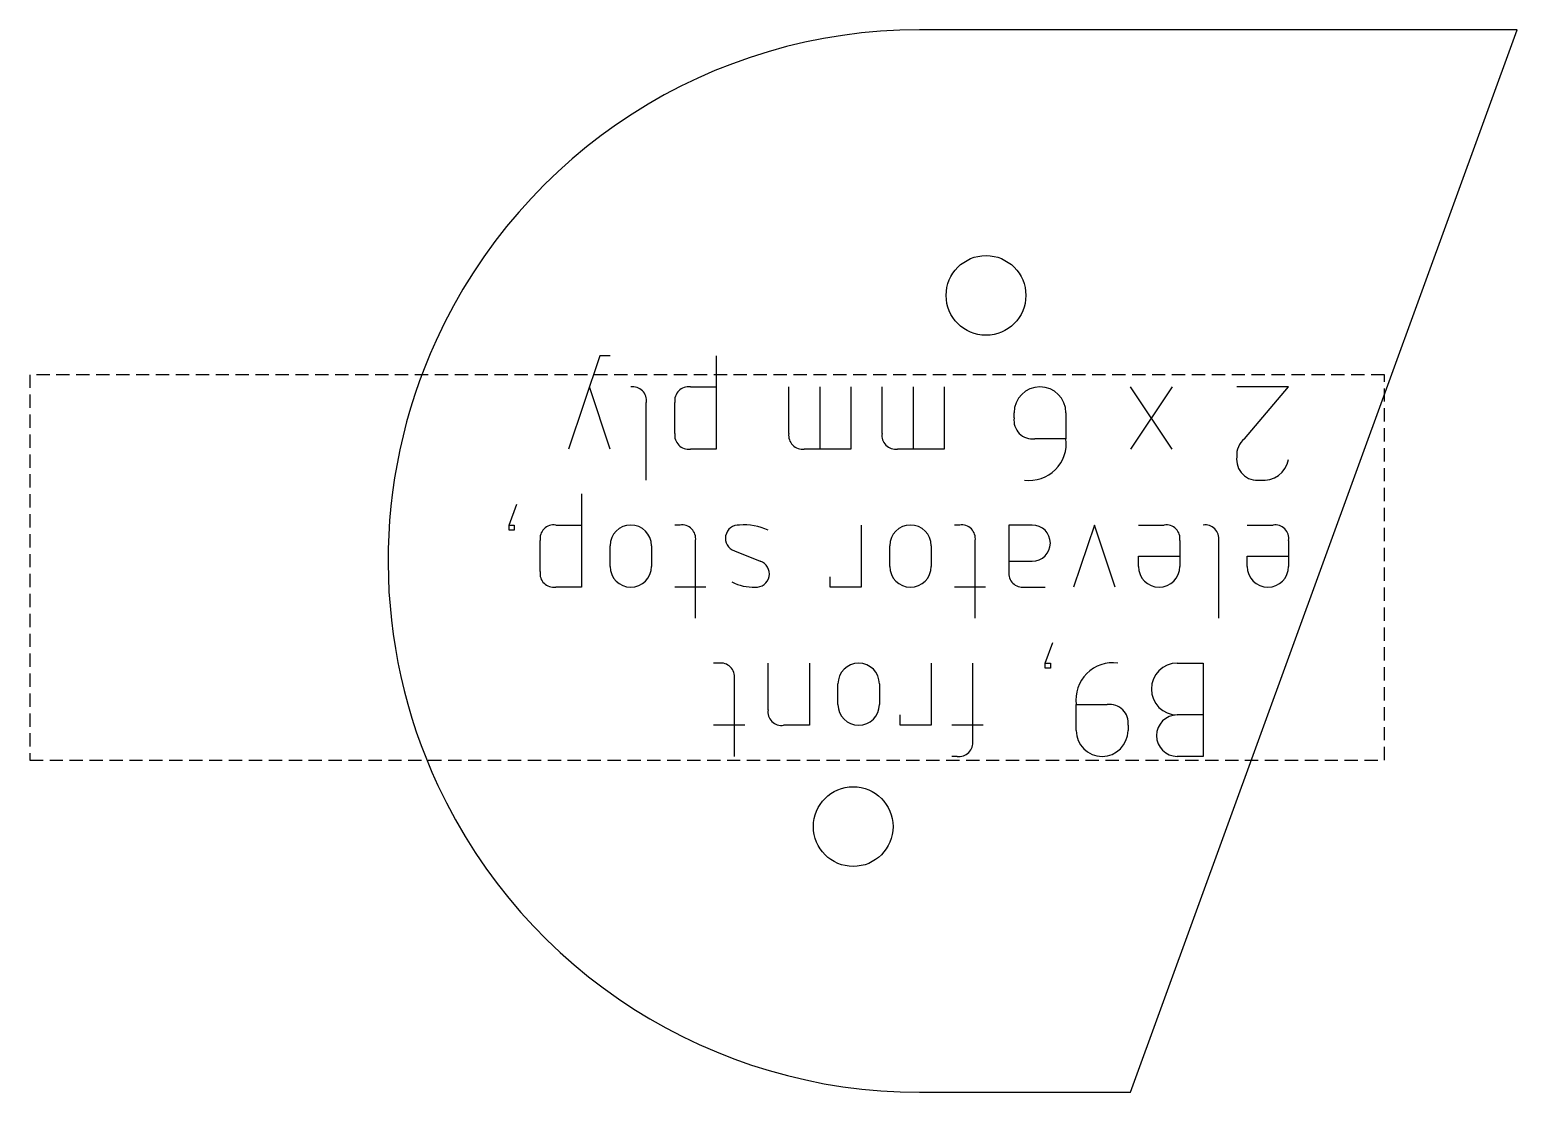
# Model space of a CAD drawing. Header units: millimetres. Extents: x -736.6 to -680.6, y -1003 to -963.
import ezdxf

# ---------------------------------------------------------------- set-up
doc = ezdxf.new("R2010")
doc.units = ezdxf.units.MM
doc.linetypes.add('DASHED', pattern=[0.75, 0.5, -0.25])
doc.layers.get('0').update_dxf_attribs({"linetype": 'CONTINUOUS'})
doc.layers.add('1', color=7, linetype='DASHED')

msp = doc.modelspace()

# ---------------------------------------------------------------- linework, layer by layer
for p, q in [((-715.174, -975.287), (-716.344, -978.797)), ((-714.784, -975.287), (-715.174, -975.287)), ((-710.786, -975.287), (-710.786, -978.797)), ((-714.784, -978.797), (-715.564, -976.457)), ((-711.761, -976.457), (-710.786, -976.457)), ((-708.056, -978.212), (-708.056, -976.457)), ((-706.886, -976.457), (-706.886, -978.797)), ((-705.716, -976.457), (-705.716, -978.797)), ((-704.546, -978.212), (-704.546, -976.457)), ((-703.376, -976.457), (-703.376, -978.797)), ((-702.206, -976.457), (-702.206, -978.797)), ((-693.626, -976.457), (-695.186, -978.797)), ((-693.626, -978.797), (-695.186, -976.457)), ((-689.239, -976.457), (-691.189, -976.457)), ((-690.896, -978.407), (-689.239, -976.457)), ((-713.419, -979.967), (-713.419, -977.042)), ((-712.346, -978.212), (-712.346, -977.042)), ((-699.574, -977.627), (-699.574, -977.432)), ((-697.624, -977.432), (-697.624, -978.407)), ((-710.786, -978.797), (-711.761, -978.797)), ((-705.716, -978.797), (-707.471, -978.797)), ((-702.206, -978.797), (-703.961, -978.797)), ((-697.624, -978.407), (-698.794, -978.407)), ((-715.856, -980.487), (-715.856, -983.997)), ((-718.586, -981.657), (-718.294, -980.877)), ((-718.586, -981.657), (-718.391, -981.657)), ((-718.586, -981.852), (-718.586, -981.657)), ((-718.391, -981.657), (-718.391, -981.852)), ((-716.831, -981.657), (-715.856, -981.657)), ((-712.151, -981.657), (-712.346, -981.657)), ((-705.326, -981.657), (-705.326, -983.997)), ((-701.621, -981.657), (-701.816, -981.657)), ((-698.891, -981.657), (-699.769, -981.657)), ((-699.769, -981.657), (-699.769, -983.412)), ((-696.551, -981.657), (-697.331, -983.997)), ((-695.771, -983.997), (-696.551, -981.657)), ((-694.894, -981.657), (-693.919, -981.657)), ((-690.799, -981.657), (-689.824, -981.657)), ((-718.391, -981.852), (-718.586, -981.852)), ((-717.416, -983.412), (-717.416, -982.242)), ((-714.784, -983.217), (-714.784, -982.437)), ((-713.224, -982.437), (-713.224, -983.217)), ((-711.566, -985.167), (-711.566, -982.242)), ((-710.104, -982.632), (-709.129, -983.022)), ((-704.254, -983.217), (-704.254, -982.437)), ((-702.694, -982.437), (-702.694, -983.217)), ((-701.036, -985.167), (-701.036, -982.242)), ((-693.334, -982.242), (-693.334, -983.217)), ((-691.871, -985.167), (-691.871, -982.242)), ((-689.239, -982.242), (-689.239, -983.217)), ((-699.769, -983.022), (-698.891, -983.022)), ((-694.894, -983.217), (-694.894, -982.827)), ((-694.894, -982.827), (-693.334, -982.827)), ((-690.799, -983.217), (-690.799, -982.827)), ((-690.799, -982.827), (-689.239, -982.827)), ((-706.496, -983.997), (-706.496, -983.607)), ((-715.856, -983.997), (-716.831, -983.997)), ((-711.176, -983.997), (-712.346, -983.997)), ((-705.326, -983.997), (-706.496, -983.997)), ((-700.646, -983.997), (-701.816, -983.997)), ((-699.184, -983.997), (-698.404, -983.997)), ((-698.404, -986.857), (-698.111, -986.077)), ((-710.689, -986.857), (-710.884, -986.857)), ((-708.836, -988.612), (-708.836, -986.857)), ((-707.276, -986.857), (-707.276, -989.197)), ((-702.694, -986.857), (-702.694, -989.197)), ((-701.134, -986.857), (-701.134, -989.782)), ((-698.404, -986.857), (-698.209, -986.857)), ((-698.404, -987.052), (-698.404, -986.857)), ((-698.209, -987.052), (-698.404, -987.052)), ((-698.209, -986.857), (-698.209, -987.052)), ((-693.431, -986.857), (-692.456, -986.857)), ((-692.456, -986.857), (-692.456, -990.367)), ((-710.104, -990.367), (-710.104, -987.442)), ((-706.204, -988.417), (-706.204, -987.637)), ((-704.644, -987.637), (-704.644, -988.417)), ((-703.864, -989.197), (-703.864, -988.807)), ((-697.234, -988.417), (-696.064, -988.417)), ((-697.234, -989.392), (-697.234, -988.417)), ((-692.456, -988.807), (-693.431, -988.807)), ((-709.714, -989.197), (-710.884, -989.197)), ((-707.276, -989.197), (-708.251, -989.197)), ((-702.694, -989.197), (-703.864, -989.197)), ((-700.744, -989.197), (-701.914, -989.197)), ((-695.284, -989.197), (-695.284, -989.392)), ((-701.719, -990.367), (-701.914, -990.367)), ((-692.456, -990.367), (-693.431, -990.367))]:
    msp.add_line(p, q)
msp.add_lwpolyline([(-721.335, -974.708, 0.219573), (-721.265, -991.466, 0.29145), (-703.14, -1003.012), (-695.19, -1003.012), (-680.631, -963.012), (-703.14, -963.012, 0.293694)], format="xyb", close=True)
for centre in [(-700.631, -973.012), (-705.631, -993.012)]:
    msp.add_circle(centre, 1.5)
for centre, radius, start, end in [((-713.933, -976.972), 0.52, -7.7687, 97.7685), ((-711.831, -976.972), 0.52, 82.2312, 187.7685), ((-698.599, -977.432), 0.975, -0.0001, 179.9999), ((-698.887, -977.72), 0.693, 172.2312, 277.7685), ((-711.831, -978.282), 0.52, 172.2312, 277.7685), ((-707.541, -978.282), 0.52, 172.2312, 277.7685), ((-704.031, -978.282), 0.52, 172.2312, 277.7685), ((-698.996, -978.594), 1.385, -97.7687, 7.7685), ((-690.408, -979.02), 0.784, 128.5166, 185.086), ((-690.416, -979.195), 0.779, 172.2312, 277.7685), ((-690.193, -979.001), 0.973, 263.048, 349.0064), ((-716.901, -982.172), 0.52, 82.2312, 187.7685), ((-714.004, -982.437), 0.78, -0.0001, 179.9999), ((-712.081, -982.172), 0.52, -7.7687, 97.7685), ((-709.94, -982.158), 0.502, 86.382, 250.9979), ((-709.73, -983.721), 2.072, 64.4466, 94.9434), ((-703.474, -982.437), 0.78, -0.0001, 179.9999), ((-701.551, -982.172), 0.52, -7.7687, 97.7685), ((-698.891, -982.339), 0.682, -90.0001, 89.9999), ((-693.848, -982.172), 0.52, -7.7687, 97.7685), ((-692.386, -982.172), 0.52, -7.7687, 97.7685), ((-689.753, -982.172), 0.52, -7.7687, 97.7685), ((-714.004, -983.217), 0.78, 179.9999, 359.9999), ((-709.288, -983.497), 0.501, -94.1275, 71.5074), ((-703.474, -983.217), 0.78, 179.9999, 359.9999), ((-694.114, -983.217), 0.78, 179.9999, 359.9999), ((-690.019, -983.217), 0.78, 179.9999, 359.9999), ((-716.901, -983.482), 0.52, 172.2312, 277.7685), ((-709.382, -982.186), 1.812, 243.11, 271.8321), ((-699.254, -983.482), 0.52, 172.2312, 277.7685), ((-710.618, -987.372), 0.52, -7.7687, 97.7685), ((-705.424, -987.637), 0.78, -0.0001, 179.9999), ((-695.861, -988.23), 1.385, 82.2312, 187.7685), ((-693.431, -987.832), 0.975, 89.9999, 269.9999), ((-708.321, -988.682), 0.52, 172.2312, 277.7685), ((-705.424, -988.417), 0.78, 179.9999, 359.9999), ((-695.97, -989.103), 0.693, -7.7687, 97.7685), ((-693.431, -989.587), 0.78, 89.9999, 269.9999), ((-696.259, -989.392), 0.975, 179.9999, 359.9999), ((-701.648, -989.852), 0.52, -97.7687, 7.7685)]:
    msp.add_arc(centre, radius, start, end)
at = {"layer": '1'}
for p, q in [((-685.631, -976), (-736.631, -975.999)), ((-736.631, -975.999), (-736.631, -990.512)), ((-685.631, -990.512), (-685.631, -976)), ((-736.631, -990.512), (-685.631, -990.512))]:
    msp.add_line(p, q, dxfattribs=at)

doc.saveas('drawing.dxf')
